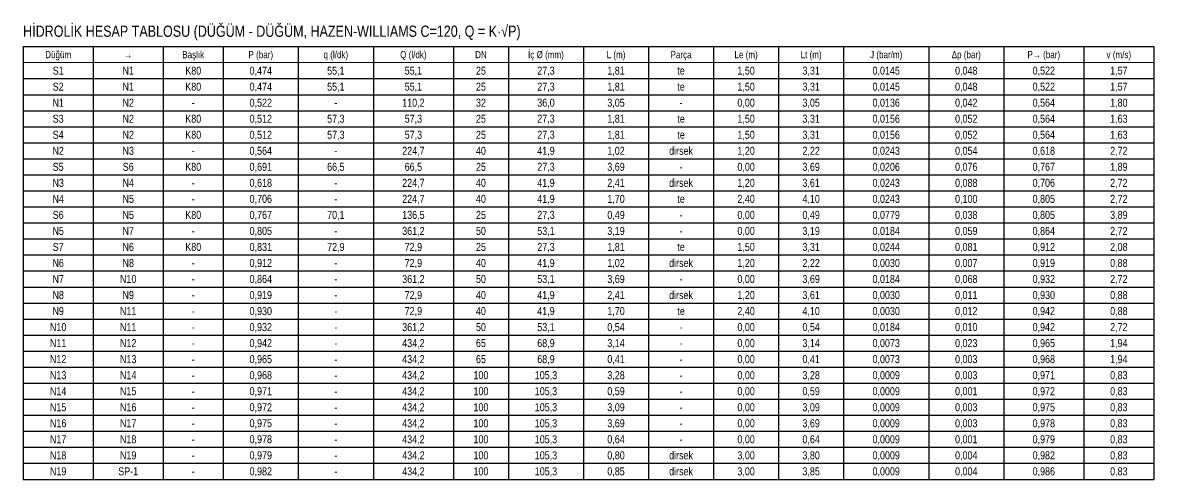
# Model space of a CAD drawing. Header units: centimetres. Extents: x -402 to 7506, y -568 to 2338.
# Drawn here: x 6374 to 7506, y 1568 to 2024 of the extents above; entities that cross this region are included whole.
import ezdxf
from ezdxf.enums import TextEntityAlignment as Align

# ---------------------------------------------------------------- set-up
doc = ezdxf.new("R2010")
doc.units = ezdxf.units.CM
doc.layers.add('ROTAS-YANGIN-TABLO', color=7, linetype='Continuous')
doc.styles.add('ROTAS', font='arial.ttf')

msp = doc.modelspace()

# ---------------------------------------------------------------- linework, layer by layer
at = {"layer": 'ROTAS-YANGIN-TABLO'}
for p, q in [((6375, 2000), (6375, 1568)), ((6445, 2000), (6445, 1568)), ((6515, 2000), (6515, 1568)), ((6575, 2000), (6575, 1568)), ((6650, 2000), (6650, 1568)), ((6725, 2000), (6725, 1568)), ((6805, 2000), (6805, 1568)), ((6860, 2000), (6860, 1568)), ((6935, 2000), (6935, 1568)), ((7000, 2000), (7000, 1568)), ((7065, 2000), (7065, 1568)), ((7130, 2000), (7130, 1568)), ((7195, 2000), (7195, 1568)), ((7280, 2000), (7280, 1568)), ((7355, 2000), (7355, 1568)), ((7435, 2000), (7435, 1568)), ((7505, 2000), (7505, 1568))]:
    msp.add_line(p, q, dxfattribs=at)
for points in [[(6375, 2000), (7505, 2000)], [(6375, 1968), (7505, 1968)], [(6375, 1952), (7505, 1952)], [(6375, 1936), (7505, 1936)], [(6375, 1920), (7505, 1920)], [(6375, 1904), (7505, 1904)], [(6375, 1888), (7505, 1888)], [(6375, 1872), (7505, 1872)], [(6375, 1856), (7505, 1856)], [(6375, 1840), (7505, 1840)], [(6375, 1824), (7505, 1824)], [(6375, 1808), (7505, 1808)], [(6375, 1792), (7505, 1792)], [(6375, 1776), (7505, 1776)], [(6375, 1760), (7505, 1760)], [(6375, 1744), (7505, 1744)], [(6375, 1728), (7505, 1728)], [(6375, 1712), (7505, 1712)], [(6375, 1696), (7505, 1696)], [(6375, 1680), (7505, 1680)], [(6375, 1664), (7505, 1664)], [(6375, 1648), (7505, 1648)], [(6375, 1632), (7505, 1632)], [(6375, 1616), (7505, 1616)], [(6375, 1600), (7505, 1600)], [(6375, 1584), (7505, 1584)], [(6375, 1568), (7505, 1568)]]:
    msp.add_lwpolyline(points, dxfattribs=at)
at = {"layer": 'ROTAS-YANGIN-TABLO', "const_width": 1}
msp.add_lwpolyline([(6375, 1984), (7505, 1984)], dxfattribs=at)

# ---------------------------------------------------------------- texts
at = {"layer": 'ROTAS-YANGIN-TABLO', "style": 'ROTAS', "width": 0.8}
msp.add_text('HİDROLİK HESAP TABLOSU (DÜĞÜM - DÜĞÜM, HAZEN-WILLIAMS C=120, Q = K·√P)', height=11.2, dxfattribs=at).set_placement((6375, 2006.4), align=Align.BOTTOM_LEFT)
for s, height, p in [('Düğüm', 7.2, (6410, 1992)), ('→', 7.2, (6480, 1992)), ('Başlık', 7.2, (6545, 1992)), ('P (bar)', 7.2, (6612.5, 1992)), ('q (l/dk)', 7.2, (6687.5, 1992)), ('Q (l/dk)', 7.2, (6765, 1992)), ('DN', 7.2, (6832.5, 1992)), ('İç Ø (mm)', 7.2, (6897.5, 1992)), ('L (m)', 7.2, (6967.5, 1992)), ('Parça', 7.2, (7032.5, 1992)), ('Le (m)', 7.2, (7097.5, 1992)), ('Lt (m)', 7.2, (7162.5, 1992)), ('J (bar/m)', 7.2, (7237.5, 1992)), ('Δp (bar)', 7.2, (7317.5, 1992)), ('P→ (bar)', 7.2, (7395, 1992)), ('v (m/s)', 7.2, (7470, 1992)), ('S1', 8, (6410, 1976)), ('N1', 8, (6480, 1976)), ('K80', 8, (6545, 1976)), ('0,474', 8, (6612.5, 1976)), ('55,1', 8, (6687.5, 1976)), ('55,1', 8, (6765, 1976)), ('25', 8, (6832.5, 1976)), ('27,3', 8, (6897.5, 1976)), ('1,81', 8, (6967.5, 1976)), ('te', 8, (7032.5, 1976)), ('1,50', 8, (7097.5, 1976)), ('3,31', 8, (7162.5, 1976)), ('0,0145', 8, (7237.5, 1976)), ('0,048', 8, (7317.5, 1976)), ('0,522', 8, (7395, 1976)), ('1,57', 8, (7470, 1976)), ('S2', 8, (6410, 1960)), ('N1', 8, (6480, 1960)), ('K80', 8, (6545, 1960)), ('0,474', 8, (6612.5, 1960)), ('55,1', 8, (6687.5, 1960)), ('55,1', 8, (6765, 1960)), ('25', 8, (6832.5, 1960)), ('27,3', 8, (6897.5, 1960)), ('1,81', 8, (6967.5, 1960)), ('te', 8, (7032.5, 1960)), ('1,50', 8, (7097.5, 1960)), ('3,31', 8, (7162.5, 1960)), ('0,0145', 8, (7237.5, 1960)), ('0,048', 8, (7317.5, 1960)), ('0,522', 8, (7395, 1960)), ('1,57', 8, (7470, 1960)), ('N1', 8, (6410, 1944)), ('N2', 8, (6480, 1944)), ('0,522', 8, (6612.5, 1944)), ('110,2', 8, (6765, 1944)), ('32', 8, (6832.5, 1944)), ('36,0', 8, (6897.5, 1944)), ('3,05', 8, (6967.5, 1944)), ('0,00', 8, (7097.5, 1944)), ('3,05', 8, (7162.5, 1944)), ('0,0136', 8, (7237.5, 1944)), ('0,042', 8, (7317.5, 1944)), ('0,564', 8, (7395, 1944)), ('1,80', 8, (7470, 1944)), ('-', 8, (6545, 1944)), ('-', 8, (6687.5, 1944)), ('-', 8, (7032.5, 1944)), ('S3', 8, (6410, 1928)), ('N2', 8, (6480, 1928)), ('K80', 8, (6545, 1928)), ('0,512', 8, (6612.5, 1928)), ('57,3', 8, (6687.5, 1928)), ('57,3', 8, (6765, 1928)), ('25', 8, (6832.5, 1928)), ('27,3', 8, (6897.5, 1928)), ('1,81', 8, (6967.5, 1928)), ('te', 8, (7032.5, 1928)), ('1,50', 8, (7097.5, 1928)), ('3,31', 8, (7162.5, 1928)), ('0,0156', 8, (7237.5, 1928)), ('0,052', 8, (7317.5, 1928)), ('0,564', 8, (7395, 1928)), ('1,63', 8, (7470, 1928)), ('S4', 8, (6410, 1912)), ('N2', 8, (6480, 1912)), ('K80', 8, (6545, 1912)), ('0,512', 8, (6612.5, 1912)), ('57,3', 8, (6687.5, 1912)), ('57,3', 8, (6765, 1912)), ('25', 8, (6832.5, 1912)), ('27,3', 8, (6897.5, 1912)), ('1,81', 8, (6967.5, 1912)), ('te', 8, (7032.5, 1912)), ('1,50', 8, (7097.5, 1912)), ('3,31', 8, (7162.5, 1912)), ('0,0156', 8, (7237.5, 1912)), ('0,052', 8, (7317.5, 1912)), ('0,564', 8, (7395, 1912)), ('1,63', 8, (7470, 1912)), ('N2', 8, (6410, 1896)), ('N3', 8, (6480, 1896)), ('0,564', 8, (6612.5, 1896)), ('224,7', 8, (6765, 1896)), ('40', 8, (6832.5, 1896)), ('41,9', 8, (6897.5, 1896)), ('1,02', 8, (6967.5, 1896)), ('dirsek', 8, (7032.5, 1896)), ('1,20', 8, (7097.5, 1896)), ('2,22', 8, (7162.5, 1896)), ('0,0243', 8, (7237.5, 1896)), ('0,054', 8, (7317.5, 1896)), ('0,618', 8, (7395, 1896)), ('2,72', 8, (7470, 1896)), ('-', 8, (6545, 1896)), ('-', 8, (6687.5, 1896)), ('S5', 8, (6410, 1880)), ('S6', 8, (6480, 1880)), ('K80', 8, (6545, 1880)), ('0,691', 8, (6612.5, 1880)), ('66,5', 8, (6687.5, 1880)), ('66,5', 8, (6765, 1880)), ('25', 8, (6832.5, 1880)), ('27,3', 8, (6897.5, 1880)), ('3,69', 8, (6967.5, 1880)), ('-', 8, (7032.5, 1880)), ('0,00', 8, (7097.5, 1880)), ('3,69', 8, (7162.5, 1880)), ('0,0206', 8, (7237.5, 1880)), ('0,076', 8, (7317.5, 1880)), ('0,767', 8, (7395, 1880)), ('1,89', 8, (7470, 1880)), ('N3', 8, (6410, 1864)), ('N4', 8, (6480, 1864)), ('0,618', 8, (6612.5, 1864)), ('224,7', 8, (6765, 1864)), ('40', 8, (6832.5, 1864)), ('41,9', 8, (6897.5, 1864)), ('2,41', 8, (6967.5, 1864)), ('dirsek', 8, (7032.5, 1864)), ('1,20', 8, (7097.5, 1864)), ('3,61', 8, (7162.5, 1864)), ('0,0243', 8, (7237.5, 1864)), ('0,088', 8, (7317.5, 1864)), ('0,706', 8, (7395, 1864)), ('2,72', 8, (7470, 1864)), ('-', 8, (6545, 1864)), ('-', 8, (6687.5, 1864)), ('N4', 8, (6410, 1848)), ('N5', 8, (6480, 1848)), ('-', 8, (6545, 1848)), ('0,706', 8, (6612.5, 1848)), ('-', 8, (6687.5, 1848)), ('224,7', 8, (6765, 1848)), ('40', 8, (6832.5, 1848)), ('41,9', 8, (6897.5, 1848)), ('1,70', 8, (6967.5, 1848)), ('te', 8, (7032.5, 1848)), ('2,40', 8, (7097.5, 1848)), ('4,10', 8, (7162.5, 1848)), ('0,0243', 8, (7237.5, 1848)), ('0,100', 8, (7317.5, 1848)), ('0,805', 8, (7395, 1848)), ('2,72', 8, (7470, 1848)), ('S6', 8, (6410, 1832)), ('N5', 8, (6480, 1832)), ('K80', 8, (6545, 1832)), ('0,767', 8, (6612.5, 1832)), ('70,1', 8, (6687.5, 1832)), ('136,5', 8, (6765, 1832)), ('25', 8, (6832.5, 1832)), ('27,3', 8, (6897.5, 1832)), ('0,49', 8, (6967.5, 1832)), ('0,00', 8, (7097.5, 1832)), ('0,49', 8, (7162.5, 1832)), ('0,0779', 8, (7237.5, 1832)), ('0,038', 8, (7317.5, 1832)), ('0,805', 8, (7395, 1832)), ('3,89', 8, (7470, 1832)), ('-', 8, (7032.5, 1832)), ('N5', 8, (6410, 1816)), ('N7', 8, (6480, 1816)), ('-', 8, (6545, 1816)), ('0,805', 8, (6612.5, 1816)), ('-', 8, (6687.5, 1816)), ('361,2', 8, (6765, 1816)), ('50', 8, (6832.5, 1816)), ('53,1', 8, (6897.5, 1816)), ('3,19', 8, (6967.5, 1816)), ('-', 8, (7032.5, 1816)), ('0,00', 8, (7097.5, 1816)), ('3,19', 8, (7162.5, 1816)), ('0,0184', 8, (7237.5, 1816)), ('0,059', 8, (7317.5, 1816)), ('0,864', 8, (7395, 1816)), ('2,72', 8, (7470, 1816)), ('S7', 8, (6410, 1800)), ('N6', 8, (6480, 1800)), ('K80', 8, (6545, 1800)), ('0,831', 8, (6612.5, 1800)), ('72,9', 8, (6687.5, 1800)), ('72,9', 8, (6765, 1800)), ('25', 8, (6832.5, 1800)), ('27,3', 8, (6897.5, 1800)), ('1,81', 8, (6967.5, 1800)), ('te', 8, (7032.5, 1800)), ('1,50', 8, (7097.5, 1800)), ('3,31', 8, (7162.5, 1800)), ('0,0244', 8, (7237.5, 1800)), ('0,081', 8, (7317.5, 1800)), ('0,912', 8, (7395, 1800)), ('2,08', 8, (7470, 1800)), ('N6', 8, (6410, 1784)), ('N8', 8, (6480, 1784)), ('0,912', 8, (6612.5, 1784)), ('72,9', 8, (6765, 1784)), ('40', 8, (6832.5, 1784)), ('41,9', 8, (6897.5, 1784)), ('1,02', 8, (6967.5, 1784)), ('dirsek', 8, (7032.5, 1784)), ('1,20', 8, (7097.5, 1784)), ('2,22', 8, (7162.5, 1784)), ('0,0030', 8, (7237.5, 1784)), ('0,007', 8, (7317.5, 1784)), ('0,919', 8, (7395, 1784)), ('0,88', 8, (7470, 1784)), ('-', 8, (6545, 1784)), ('-', 8, (6687.5, 1784)), ('N7', 8, (6410, 1768)), ('N10', 8, (6480, 1768)), ('-', 8, (6545, 1768)), ('0,864', 8, (6612.5, 1768)), ('-', 8, (6687.5, 1768)), ('361,2', 8, (6765, 1768)), ('50', 8, (6832.5, 1768)), ('53,1', 8, (6897.5, 1768)), ('3,69', 8, (6967.5, 1768)), ('-', 8, (7032.5, 1768)), ('0,00', 8, (7097.5, 1768)), ('3,69', 8, (7162.5, 1768)), ('0,0184', 8, (7237.5, 1768)), ('0,068', 8, (7317.5, 1768)), ('0,932', 8, (7395, 1768)), ('2,72', 8, (7470, 1768)), ('N8', 8, (6410, 1752)), ('N9', 8, (6480, 1752)), ('0,919', 8, (6612.5, 1752)), ('72,9', 8, (6765, 1752)), ('40', 8, (6832.5, 1752)), ('41,9', 8, (6897.5, 1752)), ('2,41', 8, (6967.5, 1752)), ('dirsek', 8, (7032.5, 1752)), ('1,20', 8, (7097.5, 1752)), ('3,61', 8, (7162.5, 1752)), ('0,0030', 8, (7237.5, 1752)), ('0,011', 8, (7317.5, 1752)), ('0,930', 8, (7395, 1752)), ('0,88', 8, (7470, 1752)), ('-', 8, (6545, 1752)), ('-', 8, (6687.5, 1752)), ('N9', 8, (6410, 1736)), ('N11', 8, (6480, 1736)), ('-', 8, (6545, 1736)), ('0,930', 8, (6612.5, 1736)), ('-', 8, (6687.5, 1736)), ('72,9', 8, (6765, 1736)), ('40', 8, (6832.5, 1736)), ('41,9', 8, (6897.5, 1736)), ('1,70', 8, (6967.5, 1736)), ('te', 8, (7032.5, 1736)), ('2,40', 8, (7097.5, 1736)), ('4,10', 8, (7162.5, 1736)), ('0,0030', 8, (7237.5, 1736)), ('0,012', 8, (7317.5, 1736)), ('0,942', 8, (7395, 1736)), ('0,88', 8, (7470, 1736)), ('N10', 8, (6410, 1720)), ('N11', 8, (6480, 1720)), ('-', 8, (6545, 1720)), ('0,932', 8, (6612.5, 1720)), ('-', 8, (6687.5, 1720)), ('361,2', 8, (6765, 1720)), ('50', 8, (6832.5, 1720)), ('53,1', 8, (6897.5, 1720)), ('0,54', 8, (6967.5, 1720)), ('-', 8, (7032.5, 1720)), ('0,00', 8, (7097.5, 1720)), ('0,54', 8, (7162.5, 1720)), ('0,0184', 8, (7237.5, 1720)), ('0,010', 8, (7317.5, 1720)), ('0,942', 8, (7395, 1720)), ('2,72', 8, (7470, 1720)), ('N11', 8, (6410, 1704)), ('N12', 8, (6480, 1704)), ('0,942', 8, (6612.5, 1704)), ('434,2', 8, (6765, 1704)), ('65', 8, (6832.5, 1704)), ('68,9', 8, (6897.5, 1704)), ('3,14', 8, (6967.5, 1704)), ('0,00', 8, (7097.5, 1704)), ('3,14', 8, (7162.5, 1704)), ('0,0073', 8, (7237.5, 1704)), ('0,023', 8, (7317.5, 1704)), ('0,965', 8, (7395, 1704)), ('1,94', 8, (7470, 1704)), ('-', 8, (6545, 1704)), ('-', 8, (6687.5, 1704)), ('-', 8, (7032.5, 1704)), ('N12', 8, (6410, 1688)), ('N13', 8, (6480, 1688)), ('-', 8, (6545, 1688)), ('0,965', 8, (6612.5, 1688)), ('-', 8, (6687.5, 1688)), ('434,2', 8, (6765, 1688)), ('65', 8, (6832.5, 1688)), ('68,9', 8, (6897.5, 1688)), ('0,41', 8, (6967.5, 1688)), ('-', 8, (7032.5, 1688)), ('0,00', 8, (7097.5, 1688)), ('0,41', 8, (7162.5, 1688)), ('0,0073', 8, (7237.5, 1688)), ('0,003', 8, (7317.5, 1688)), ('0,968', 8, (7395, 1688)), ('1,94', 8, (7470, 1688)), ('N13', 8, (6410, 1672)), ('N14', 8, (6480, 1672)), ('0,968', 8, (6612.5, 1672)), ('434,2', 8, (6765, 1672)), ('100', 8, (6832.5, 1672)), ('105,3', 8, (6897.5, 1672)), ('3,28', 8, (6967.5, 1672)), ('0,00', 8, (7097.5, 1672)), ('3,28', 8, (7162.5, 1672)), ('0,0009', 8, (7237.5, 1672)), ('0,003', 8, (7317.5, 1672)), ('0,971', 8, (7395, 1672)), ('0,83', 8, (7470, 1672)), ('-', 8, (6545, 1672)), ('-', 8, (6687.5, 1672)), ('-', 8, (7032.5, 1672)), ('N14', 8, (6410, 1656)), ('N15', 8, (6480, 1656)), ('-', 8, (6545, 1656)), ('0,971', 8, (6612.5, 1656)), ('-', 8, (6687.5, 1656)), ('434,2', 8, (6765, 1656)), ('100', 8, (6832.5, 1656)), ('105,3', 8, (6897.5, 1656)), ('0,59', 8, (6967.5, 1656)), ('-', 8, (7032.5, 1656)), ('0,00', 8, (7097.5, 1656)), ('0,59', 8, (7162.5, 1656)), ('0,0009', 8, (7237.5, 1656)), ('0,001', 8, (7317.5, 1656)), ('0,972', 8, (7395, 1656)), ('0,83', 8, (7470, 1656)), ('N15', 8, (6410, 1640)), ('N16', 8, (6480, 1640)), ('0,972', 8, (6612.5, 1640)), ('434,2', 8, (6765, 1640)), ('100', 8, (6832.5, 1640)), ('105,3', 8, (6897.5, 1640)), ('3,09', 8, (6967.5, 1640)), ('0,00', 8, (7097.5, 1640)), ('3,09', 8, (7162.5, 1640)), ('0,0009', 8, (7237.5, 1640)), ('0,003', 8, (7317.5, 1640)), ('0,975', 8, (7395, 1640)), ('0,83', 8, (7470, 1640)), ('-', 8, (6545, 1640)), ('-', 8, (6687.5, 1640)), ('-', 8, (7032.5, 1640)), ('N16', 8, (6410, 1624)), ('N17', 8, (6480, 1624)), ('-', 8, (6545, 1624)), ('0,975', 8, (6612.5, 1624)), ('-', 8, (6687.5, 1624)), ('434,2', 8, (6765, 1624)), ('100', 8, (6832.5, 1624)), ('105,3', 8, (6897.5, 1624)), ('3,69', 8, (6967.5, 1624)), ('-', 8, (7032.5, 1624)), ('0,00', 8, (7097.5, 1624)), ('3,69', 8, (7162.5, 1624)), ('0,0009', 8, (7237.5, 1624)), ('0,003', 8, (7317.5, 1624)), ('0,978', 8, (7395, 1624)), ('0,83', 8, (7470, 1624)), ('N17', 8, (6410, 1608)), ('N18', 8, (6480, 1608)), ('-', 8, (6545, 1608)), ('0,978', 8, (6612.5, 1608)), ('-', 8, (6687.5, 1608)), ('434,2', 8, (6765, 1608)), ('100', 8, (6832.5, 1608)), ('105,3', 8, (6897.5, 1608)), ('0,64', 8, (6967.5, 1608)), ('-', 8, (7032.5, 1608)), ('0,00', 8, (7097.5, 1608)), ('0,64', 8, (7162.5, 1608)), ('0,0009', 8, (7237.5, 1608)), ('0,001', 8, (7317.5, 1608)), ('0,979', 8, (7395, 1608)), ('0,83', 8, (7470, 1608)), ('N18', 8, (6410, 1592)), ('N19', 8, (6480, 1592)), ('0,979', 8, (6612.5, 1592)), ('434,2', 8, (6765, 1592)), ('100', 8, (6832.5, 1592)), ('105,3', 8, (6897.5, 1592)), ('0,80', 8, (6967.5, 1592)), ('dirsek', 8, (7032.5, 1592)), ('3,00', 8, (7097.5, 1592)), ('3,80', 8, (7162.5, 1592)), ('0,0009', 8, (7237.5, 1592)), ('0,004', 8, (7317.5, 1592)), ('0,982', 8, (7395, 1592)), ('0,83', 8, (7470, 1592)), ('-', 8, (6545, 1592)), ('-', 8, (6687.5, 1592)), ('N19', 8, (6410, 1576)), ('SP-1', 8, (6480, 1576)), ('-', 8, (6545, 1576)), ('0,982', 8, (6612.5, 1576)), ('-', 8, (6687.5, 1576)), ('434,2', 8, (6765, 1576)), ('100', 8, (6832.5, 1576)), ('105,3', 8, (6897.5, 1576)), ('0,85', 8, (6967.5, 1576)), ('dirsek', 8, (7032.5, 1576)), ('3,00', 8, (7097.5, 1576)), ('3,85', 8, (7162.5, 1576)), ('0,0009', 8, (7237.5, 1576)), ('0,004', 8, (7317.5, 1576)), ('0,986', 8, (7395, 1576)), ('0,83', 8, (7470, 1576))]:
    msp.add_text(s, height=height, dxfattribs=at).set_placement(p, align=Align.MIDDLE_CENTER)

doc.saveas('drawing.dxf')
